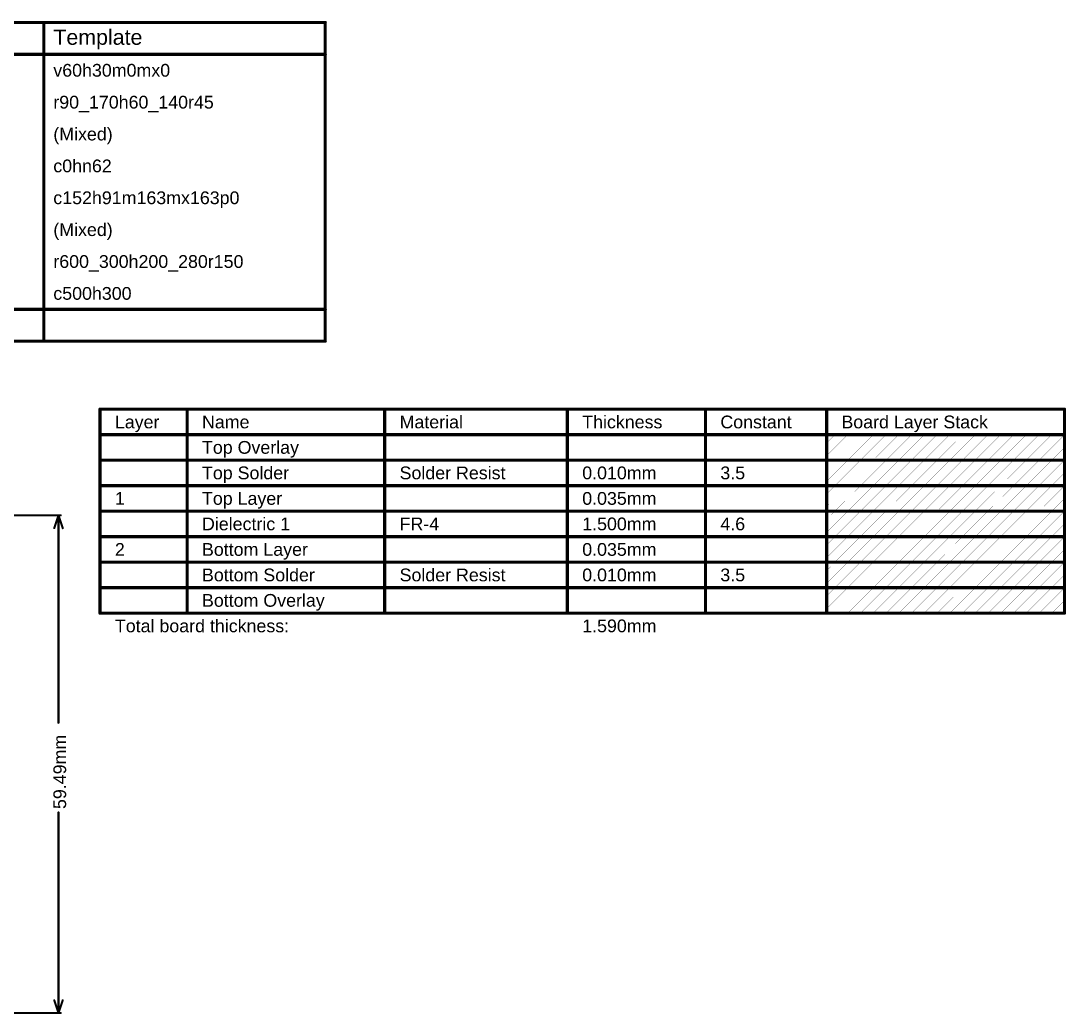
# Model space of a CAD drawing. Header units: inches. Extents: x -14 to 270, y -5 to 115.
# Drawn here: x 144.6 to 269.5, y -4.1 to 114.6 of the extents above; entities that cross this region are included whole.
import ezdxf

# ---------------------------------------------------------------- set-up
doc = ezdxf.new("R2010")
doc.units = ezdxf.units.IN
for name, color, linetype in [('Dimensions', 6, 'Continuous'), ('Drill Drawing', 1, 'Continuous'), ('Fabrication', 76, 'Continuous')]:
    doc.layers.add(name, color=color, linetype=linetype)
doc.styles.add('Arial', font='', dxfattribs={"height": 0.2})
doc.styles.get('Arial').set_extended_font_data('Arial')

msp = doc.modelspace()

# ---------------------------------------------------------------- linework, layer by layer
at = {"layer": 'Dimensions', "const_width": 0.254}
for points in [[(134.25, 55.5), (149.35, 55.5)], [(148.59, 53.98), (149.1, 55.5)], [(149.1, 55.5), (149.61, 53.98)], [(149.1, 30.71), (149.1, 55.5)], [(149.1, -3.99), (149.1, 19.99)], [(148.59, -2.47), (149.1, -3.99)], [(149.1, -3.99), (149.61, -2.47)], [(134.27, -3.99), (149.35, -3.99)]]:
    msp.add_lwpolyline(points, dxfattribs=at)
at = {"layer": 'Dimensions', "const_width": 0.127}
for points in [[(149.03, 55.5, 1), (149.16, 55.5, 1)], [(149.03, 55.5, 1), (149.16, 55.5, 1)], [(149.03, 55.5, 1), (149.16, 55.5, 1)], [(149.29, 55.5, 1), (149.42, 55.5, 1)], [(148.53, 53.98, 1), (148.65, 53.98, 1)], [(149.54, 53.98, 1), (149.67, 53.98, 1)], [(149.03, 30.71, 1), (149.16, 30.71, 1)], [(149.03, 19.99, 1), (149.16, 19.99, 1)], [(148.53, -2.47, 1), (148.65, -2.47, 1)], [(149.54, -2.47, 1), (149.67, -2.47, 1)], [(149.03, -3.99, 1), (149.16, -3.99, 1)], [(149.03, -3.99, 1), (149.16, -3.99, 1)], [(149.03, -3.99, 1), (149.16, -3.99, 1)], [(149.29, -3.99, 1), (149.42, -3.99, 1)]]:
    msp.add_lwpolyline(points, format="xyb", close=True, dxfattribs=at)
at = {"layer": 'Drill Drawing', "const_width": 0.381}
for points in [[(-13.58, 114.43), (180.98, 114.43)], [(147.34, 76.33), (147.34, 114.43)], [(180.98, 76.33), (180.98, 114.43)], [(-13.58, 110.62), (180.98, 110.62)], [(-13.58, 80.14), (180.98, 80.14)], [(-13.58, 76.33), (180.98, 76.33)]]:
    msp.add_lwpolyline(points, dxfattribs=at)
at = {"layer": 'Drill Drawing', "const_width": 0.191}
for points in [[(147.24, 114.43, 1), (147.43, 114.43, 1)], [(180.89, 114.43, 1), (181.08, 114.43, 1)], [(180.89, 114.43, 1), (181.08, 114.43, 1)], [(180.89, 110.62, 1), (181.08, 110.62, 1)], [(180.89, 80.14, 1), (181.08, 80.14, 1)], [(147.24, 76.33, 1), (147.43, 76.33, 1)], [(180.89, 76.33, 1), (181.08, 76.33, 1)], [(180.89, 76.33, 1), (181.08, 76.33, 1)]]:
    msp.add_lwpolyline(points, format="xyb", close=True, dxfattribs=at)
at = {"layer": 'Fabrication'}
for points, const_width in [([(154.06, 68.2), (269.35, 68.2)], 0.381), ([(154.06, 43.81), (154.06, 68.2)], 0.381), ([(164.47, 43.81), (164.47, 68.2)], 0.381), ([(188.09, 43.81), (188.09, 68.2)], 0.381), ([(209.93, 43.81), (209.93, 68.2)], 0.381), ([(226.43, 43.81), (226.43, 68.2)], 0.381), ([(240.91, 43.81), (240.91, 68.2)], 0.381), ([(269.35, 43.81), (269.35, 68.2)], 0.381), ([(154.06, 65.15), (269.35, 65.15)], 0.381), ([(240.91, 62.62), (243.44, 65.15)], 0.0254), ([(240.91, 64.14), (241.91, 65.15)], 0.0254), ([(241.91, 62.1), (244.96, 65.15)], 0.0254), ([(243.44, 62.1), (246.49, 65.15)], 0.0254), ([(244.96, 62.1), (248.01, 65.15)], 0.0254), ([(246.49, 62.1), (249.53, 65.15)], 0.0254), ([(248.01, 62.1), (251.06, 65.15)], 0.0254), ([(249.53, 62.1), (252.58, 65.15)], 0.0254), ([(251.06, 62.1), (254.11, 65.15)], 0.0254), ([(252.58, 62.1), (255.63, 65.15)], 0.0254), ([(254.11, 62.1), (257.15, 65.15)], 0.0254), ([(255.63, 62.1), (258.68, 65.15)], 0.0254), ([(257.15, 62.1), (260.2, 65.15)], 0.0254), ([(258.68, 62.1), (261.73, 65.15)], 0.0254), ([(260.2, 62.1), (263.25, 65.15)], 0.0254), ([(261.73, 62.1), (264.77, 65.15)], 0.0254), ([(263.25, 62.1), (266.3, 65.15)], 0.0254), ([(264.77, 62.1), (267.82, 65.15)], 0.0254), ([(266.3, 62.1), (269.35, 65.15)], 0.0254), ([(267.82, 62.1), (269.35, 63.63)], 0.0254), ([(154.06, 62.1), (164.47, 62.1)], 0.381), ([(164.47, 62.1), (188.09, 62.1)], 0.381), ([(188.09, 62.1), (209.93, 62.1)], 0.381), ([(209.93, 62.1), (226.43, 62.1)], 0.381), ([(226.43, 62.1), (240.91, 62.1)], 0.381), ([(240.91, 62.1), (269.35, 62.1)], 0.381), ([(240.91, 59.57), (243.44, 62.1)], 0.0254), ([(240.91, 61.1), (241.91, 62.1)], 0.0254), ([(241.91, 59.05), (244.96, 62.1)], 0.0254), ([(243.44, 59.05), (246.49, 62.1)], 0.0254), ([(244.96, 59.05), (248.01, 62.1)], 0.0254), ([(246.49, 59.05), (249.53, 62.1)], 0.0254), ([(248.01, 59.05), (251.06, 62.1)], 0.0254), ([(249.53, 59.05), (252.58, 62.1)], 0.0254), ([(251.06, 59.05), (254.11, 62.1)], 0.0254), ([(252.58, 59.05), (255.63, 62.1)], 0.0254), ([(254.11, 59.05), (257.15, 62.1)], 0.0254), ([(255.63, 59.05), (258.68, 62.1)], 0.0254), ([(257.15, 59.05), (260.2, 62.1)], 0.0254), ([(258.68, 59.05), (261.73, 62.1)], 0.0254), ([(260.2, 59.05), (263.25, 62.1)], 0.0254), ([(261.73, 59.05), (264.77, 62.1)], 0.0254), ([(263.25, 59.05), (266.3, 62.1)], 0.0254), ([(264.77, 59.05), (267.82, 62.1)], 0.0254), ([(266.3, 59.05), (269.35, 62.1)], 0.0254), ([(267.82, 59.05), (269.35, 60.58)], 0.0254), ([(154.06, 59.05), (164.47, 59.05)], 0.381), ([(164.47, 59.05), (188.09, 59.05)], 0.381), ([(188.09, 59.05), (209.93, 59.05)], 0.381), ([(209.93, 59.05), (226.43, 59.05)], 0.381), ([(226.43, 59.05), (240.91, 59.05)], 0.381), ([(240.91, 59.05), (269.35, 59.05)], 0.381), ([(240.91, 56.52), (243.44, 59.05)], 0.0254), ([(240.91, 58.05), (241.91, 59.05)], 0.0254), ([(241.91, 56.01), (244.96, 59.05)], 0.0254), ([(243.44, 56.01), (246.49, 59.05)], 0.0254), ([(244.96, 56.01), (248.01, 59.05)], 0.0254), ([(246.49, 56.01), (249.53, 59.05)], 0.0254), ([(248.01, 56.01), (251.06, 59.05)], 0.0254), ([(249.53, 56.01), (252.58, 59.05)], 0.0254), ([(251.06, 56.01), (254.11, 59.05)], 0.0254), ([(252.58, 56.01), (255.63, 59.05)], 0.0254), ([(254.11, 56.01), (257.15, 59.05)], 0.0254), ([(255.63, 56.01), (258.68, 59.05)], 0.0254), ([(257.15, 56.01), (260.2, 59.05)], 0.0254), ([(258.68, 56.01), (261.73, 59.05)], 0.0254), ([(260.2, 56.01), (263.25, 59.05)], 0.0254), ([(261.73, 56.01), (264.77, 59.05)], 0.0254), ([(263.25, 56.01), (266.3, 59.05)], 0.0254), ([(264.77, 56.01), (267.82, 59.05)], 0.0254), ([(266.3, 56.01), (269.35, 59.05)], 0.0254), ([(267.82, 56.01), (269.35, 57.53)], 0.0254), ([(154.06, 56.01), (164.47, 56.01)], 0.381), ([(164.47, 56.01), (188.09, 56.01)], 0.381), ([(188.09, 56.01), (209.93, 56.01)], 0.381), ([(209.93, 56.01), (226.43, 56.01)], 0.381), ([(226.43, 56.01), (240.91, 56.01)], 0.381), ([(240.91, 56.01), (269.35, 56.01)], 0.381), ([(240.91, 53.48), (243.44, 56.01)], 0.0254), ([(240.91, 55), (241.91, 56.01)], 0.0254), ([(241.91, 52.96), (244.96, 56.01)], 0.0254), ([(243.44, 52.96), (246.49, 56.01)], 0.0254), ([(244.96, 52.96), (248.01, 56.01)], 0.0254), ([(246.49, 52.96), (249.53, 56.01)], 0.0254), ([(248.01, 52.96), (251.06, 56.01)], 0.0254), ([(249.53, 52.96), (252.58, 56.01)], 0.0254), ([(251.06, 52.96), (254.11, 56.01)], 0.0254), ([(252.58, 52.96), (255.63, 56.01)], 0.0254), ([(254.11, 52.96), (257.15, 56.01)], 0.0254), ([(255.63, 52.96), (258.68, 56.01)], 0.0254), ([(257.15, 52.96), (260.2, 56.01)], 0.0254), ([(258.68, 52.96), (261.73, 56.01)], 0.0254), ([(260.2, 52.96), (263.25, 56.01)], 0.0254), ([(261.73, 52.96), (264.77, 56.01)], 0.0254), ([(263.25, 52.96), (266.3, 56.01)], 0.0254), ([(264.77, 52.96), (267.82, 56.01)], 0.0254), ([(266.3, 52.96), (269.35, 56.01)], 0.0254), ([(267.82, 52.96), (269.35, 54.48)], 0.0254), ([(154.06, 52.96), (164.47, 52.96)], 0.381), ([(164.47, 52.96), (188.09, 52.96)], 0.381), ([(188.09, 52.96), (209.93, 52.96)], 0.381), ([(209.93, 52.96), (226.43, 52.96)], 0.381), ([(226.43, 52.96), (240.91, 52.96)], 0.381), ([(240.91, 52.96), (269.35, 52.96)], 0.381), ([(240.91, 50.43), (243.44, 52.96)], 0.0254), ([(240.91, 51.95), (241.91, 52.96)], 0.0254), ([(241.91, 49.91), (244.96, 52.96)], 0.0254), ([(243.44, 49.91), (246.49, 52.96)], 0.0254), ([(244.96, 49.91), (248.01, 52.96)], 0.0254), ([(246.49, 49.91), (249.53, 52.96)], 0.0254), ([(248.01, 49.91), (251.06, 52.96)], 0.0254), ([(249.53, 49.91), (252.58, 52.96)], 0.0254), ([(251.06, 49.91), (254.11, 52.96)], 0.0254), ([(252.58, 49.91), (255.63, 52.96)], 0.0254), ([(254.11, 49.91), (257.15, 52.96)], 0.0254), ([(255.63, 49.91), (258.68, 52.96)], 0.0254), ([(257.15, 49.91), (260.2, 52.96)], 0.0254), ([(258.68, 49.91), (261.73, 52.96)], 0.0254), ([(260.2, 49.91), (263.25, 52.96)], 0.0254), ([(261.73, 49.91), (264.77, 52.96)], 0.0254), ([(263.25, 49.91), (266.3, 52.96)], 0.0254), ([(264.77, 49.91), (267.82, 52.96)], 0.0254), ([(266.3, 49.91), (269.35, 52.96)], 0.0254), ([(267.82, 49.91), (269.35, 51.44)], 0.0254), ([(154.06, 49.91), (164.47, 49.91)], 0.381), ([(164.47, 49.91), (188.09, 49.91)], 0.381), ([(188.09, 49.91), (209.93, 49.91)], 0.381), ([(209.93, 49.91), (226.43, 49.91)], 0.381), ([(226.43, 49.91), (240.91, 49.91)], 0.381), ([(240.91, 49.91), (269.35, 49.91)], 0.381), ([(240.91, 47.38), (243.44, 49.91)], 0.0254), ([(240.91, 48.9), (241.91, 49.91)], 0.0254), ([(241.91, 46.86), (244.96, 49.91)], 0.0254), ([(243.44, 46.86), (246.49, 49.91)], 0.0254), ([(244.96, 46.86), (248.01, 49.91)], 0.0254), ([(246.49, 46.86), (249.53, 49.91)], 0.0254), ([(248.01, 46.86), (251.06, 49.91)], 0.0254), ([(249.53, 46.86), (252.58, 49.91)], 0.0254), ([(251.06, 46.86), (254.11, 49.91)], 0.0254), ([(252.58, 46.86), (255.63, 49.91)], 0.0254), ([(254.11, 46.86), (257.15, 49.91)], 0.0254), ([(255.63, 46.86), (258.68, 49.91)], 0.0254), ([(257.15, 46.86), (260.2, 49.91)], 0.0254), ([(258.68, 46.86), (261.73, 49.91)], 0.0254), ([(260.2, 46.86), (263.25, 49.91)], 0.0254), ([(261.73, 46.86), (264.77, 49.91)], 0.0254), ([(263.25, 46.86), (266.3, 49.91)], 0.0254), ([(264.77, 46.86), (267.82, 49.91)], 0.0254), ([(266.3, 46.86), (269.35, 49.91)], 0.0254), ([(267.82, 46.86), (269.35, 48.39)], 0.0254), ([(154.06, 46.86), (164.47, 46.86)], 0.381), ([(164.47, 46.86), (188.09, 46.86)], 0.381), ([(188.09, 46.86), (209.93, 46.86)], 0.381), ([(209.93, 46.86), (226.43, 46.86)], 0.381), ([(226.43, 46.86), (240.91, 46.86)], 0.381), ([(240.91, 46.86), (269.35, 46.86)], 0.381), ([(240.91, 44.33), (243.44, 46.86)], 0.0254), ([(240.91, 45.86), (241.91, 46.86)], 0.0254), ([(241.91, 43.81), (244.96, 46.86)], 0.0254), ([(243.44, 43.81), (246.49, 46.86)], 0.0254), ([(244.96, 43.81), (248.01, 46.86)], 0.0254), ([(246.49, 43.81), (249.53, 46.86)], 0.0254), ([(248.01, 43.81), (251.06, 46.86)], 0.0254), ([(249.53, 43.81), (252.58, 46.86)], 0.0254), ([(251.06, 43.81), (254.11, 46.86)], 0.0254), ([(252.58, 43.81), (255.63, 46.86)], 0.0254), ([(254.11, 43.81), (257.15, 46.86)], 0.0254), ([(255.63, 43.81), (258.68, 46.86)], 0.0254), ([(257.15, 43.81), (260.2, 46.86)], 0.0254), ([(258.68, 43.81), (261.73, 46.86)], 0.0254), ([(260.2, 43.81), (263.25, 46.86)], 0.0254), ([(261.73, 43.81), (264.77, 46.86)], 0.0254), ([(263.25, 43.81), (266.3, 46.86)], 0.0254), ([(264.77, 43.81), (267.82, 46.86)], 0.0254), ([(266.3, 43.81), (269.35, 46.86)], 0.0254), ([(267.82, 43.81), (269.35, 45.34)], 0.0254), ([(154.06, 43.81), (164.47, 43.81)], 0.381), ([(164.47, 43.81), (188.09, 43.81)], 0.381), ([(188.09, 43.81), (209.93, 43.81)], 0.381), ([(209.93, 43.81), (226.43, 43.81)], 0.381), ([(226.43, 43.81), (240.91, 43.81)], 0.381), ([(240.91, 43.81), (269.35, 43.81)], 0.381)]:
    msp.add_lwpolyline(points, dxfattribs=dict(at, const_width=const_width))
for points, const_width in [([(153.96, 68.2, 1), (154.15, 68.2, 1)], 0.191), ([(153.96, 68.2, 1), (154.15, 68.2, 1)], 0.191), ([(164.38, 68.2, 1), (164.57, 68.2, 1)], 0.191), ([(187.99, 68.2, 1), (188.18, 68.2, 1)], 0.191), ([(209.83, 68.2, 1), (210.02, 68.2, 1)], 0.191), ([(226.34, 68.2, 1), (226.53, 68.2, 1)], 0.191), ([(240.81, 68.2, 1), (241, 68.2, 1)], 0.191), ([(269.25, 68.2, 1), (269.44, 68.2, 1)], 0.191), ([(269.25, 68.2, 1), (269.44, 68.2, 1)], 0.191), ([(153.96, 65.15, 1), (154.15, 65.15, 1)], 0.191), ([(241.91, 65.15, 1), (241.92, 65.15, 1)], 0.0127), ([(243.43, 65.15, 1), (243.44, 65.15, 1)], 0.0127), ([(244.95, 65.15, 1), (244.97, 65.15, 1)], 0.0127), ([(246.48, 65.15, 1), (246.49, 65.15, 1)], 0.0127), ([(248, 65.15, 1), (248.02, 65.15, 1)], 0.0127), ([(249.53, 65.15, 1), (249.54, 65.15, 1)], 0.0127), ([(251.05, 65.15, 1), (251.06, 65.15, 1)], 0.0127), ([(252.57, 65.15, 1), (252.59, 65.15, 1)], 0.0127), ([(254.1, 65.15, 1), (254.11, 65.15, 1)], 0.0127), ([(255.62, 65.15, 1), (255.64, 65.15, 1)], 0.0127), ([(257.15, 65.15, 1), (257.16, 65.15, 1)], 0.0127), ([(258.67, 65.15, 1), (258.68, 65.15, 1)], 0.0127), ([(260.19, 65.15, 1), (260.21, 65.15, 1)], 0.0127), ([(261.72, 65.15, 1), (261.73, 65.15, 1)], 0.0127), ([(263.24, 65.15, 1), (263.26, 65.15, 1)], 0.0127), ([(264.77, 65.15, 1), (264.78, 65.15, 1)], 0.0127), ([(266.29, 65.15, 1), (266.3, 65.15, 1)], 0.0127), ([(267.81, 65.15, 1), (267.83, 65.15, 1)], 0.0127), ([(269.25, 65.15, 1), (269.44, 65.15, 1)], 0.191), ([(269.34, 65.15, 1), (269.35, 65.15, 1)], 0.0127), ([(240.9, 64.14, 1), (240.91, 64.14, 1)], 0.0127), ([(240.9, 62.62, 1), (240.91, 62.62, 1)], 0.0127), ([(269.34, 63.63, 1), (269.35, 63.63, 1)], 0.0127), ([(153.96, 62.1, 1), (154.15, 62.1, 1)], 0.191), ([(164.38, 62.1, 1), (164.57, 62.1, 1)], 0.191), ([(164.38, 62.1, 1), (164.57, 62.1, 1)], 0.191), ([(187.99, 62.1, 1), (188.18, 62.1, 1)], 0.191), ([(187.99, 62.1, 1), (188.18, 62.1, 1)], 0.191), ([(209.83, 62.1, 1), (210.02, 62.1, 1)], 0.191), ([(209.83, 62.1, 1), (210.02, 62.1, 1)], 0.191), ([(226.34, 62.1, 1), (226.53, 62.1, 1)], 0.191), ([(226.34, 62.1, 1), (226.53, 62.1, 1)], 0.191), ([(240.81, 62.1, 1), (241, 62.1, 1)], 0.191), ([(240.81, 62.1, 1), (241, 62.1, 1)], 0.191), ([(241.91, 62.1, 1), (241.92, 62.1, 1)], 0.0127), ([(241.91, 62.1, 1), (241.92, 62.1, 1)], 0.0127), ([(243.43, 62.1, 1), (243.44, 62.1, 1)], 0.0127), ([(243.43, 62.1, 1), (243.44, 62.1, 1)], 0.0127), ([(244.95, 62.1, 1), (244.97, 62.1, 1)], 0.0127), ([(244.95, 62.1, 1), (244.97, 62.1, 1)], 0.0127), ([(246.48, 62.1, 1), (246.49, 62.1, 1)], 0.0127), ([(246.48, 62.1, 1), (246.49, 62.1, 1)], 0.0127), ([(248, 62.1, 1), (248.02, 62.1, 1)], 0.0127), ([(248, 62.1, 1), (248.02, 62.1, 1)], 0.0127), ([(249.53, 62.1, 1), (249.54, 62.1, 1)], 0.0127), ([(249.53, 62.1, 1), (249.54, 62.1, 1)], 0.0127), ([(251.05, 62.1, 1), (251.06, 62.1, 1)], 0.0127), ([(251.05, 62.1, 1), (251.06, 62.1, 1)], 0.0127), ([(252.57, 62.1, 1), (252.59, 62.1, 1)], 0.0127), ([(252.57, 62.1, 1), (252.59, 62.1, 1)], 0.0127), ([(254.1, 62.1, 1), (254.11, 62.1, 1)], 0.0127), ([(254.1, 62.1, 1), (254.11, 62.1, 1)], 0.0127), ([(255.62, 62.1, 1), (255.64, 62.1, 1)], 0.0127), ([(255.62, 62.1, 1), (255.64, 62.1, 1)], 0.0127), ([(257.15, 62.1, 1), (257.16, 62.1, 1)], 0.0127), ([(257.15, 62.1, 1), (257.16, 62.1, 1)], 0.0127), ([(258.67, 62.1, 1), (258.68, 62.1, 1)], 0.0127), ([(258.67, 62.1, 1), (258.68, 62.1, 1)], 0.0127), ([(260.19, 62.1, 1), (260.21, 62.1, 1)], 0.0127), ([(260.19, 62.1, 1), (260.21, 62.1, 1)], 0.0127), ([(261.72, 62.1, 1), (261.73, 62.1, 1)], 0.0127), ([(261.72, 62.1, 1), (261.73, 62.1, 1)], 0.0127), ([(263.24, 62.1, 1), (263.26, 62.1, 1)], 0.0127), ([(263.24, 62.1, 1), (263.26, 62.1, 1)], 0.0127), ([(264.77, 62.1, 1), (264.78, 62.1, 1)], 0.0127), ([(264.77, 62.1, 1), (264.78, 62.1, 1)], 0.0127), ([(266.29, 62.1, 1), (266.3, 62.1, 1)], 0.0127), ([(266.29, 62.1, 1), (266.3, 62.1, 1)], 0.0127), ([(267.81, 62.1, 1), (267.83, 62.1, 1)], 0.0127), ([(267.81, 62.1, 1), (267.83, 62.1, 1)], 0.0127), ([(269.25, 62.1, 1), (269.44, 62.1, 1)], 0.191), ([(269.34, 62.1, 1), (269.35, 62.1, 1)], 0.0127), ([(240.9, 61.1, 1), (240.91, 61.1, 1)], 0.0127), ([(269.34, 60.58, 1), (269.35, 60.58, 1)], 0.0127), ([(153.96, 59.05, 1), (154.15, 59.05, 1)], 0.191), ([(164.38, 59.05, 1), (164.57, 59.05, 1)], 0.191), ([(164.38, 59.05, 1), (164.57, 59.05, 1)], 0.191), ([(187.99, 59.05, 1), (188.18, 59.05, 1)], 0.191), ([(187.99, 59.05, 1), (188.18, 59.05, 1)], 0.191), ([(209.83, 59.05, 1), (210.02, 59.05, 1)], 0.191), ([(209.83, 59.05, 1), (210.02, 59.05, 1)], 0.191), ([(226.34, 59.05, 1), (226.53, 59.05, 1)], 0.191), ([(226.34, 59.05, 1), (226.53, 59.05, 1)], 0.191), ([(240.81, 59.05, 1), (241, 59.05, 1)], 0.191), ([(240.81, 59.05, 1), (241, 59.05, 1)], 0.191), ([(240.9, 59.57, 1), (240.91, 59.57, 1)], 0.0127), ([(241.91, 59.05, 1), (241.92, 59.05, 1)], 0.0127), ([(241.91, 59.05, 1), (241.92, 59.05, 1)], 0.0127), ([(243.43, 59.05, 1), (243.44, 59.05, 1)], 0.0127), ([(243.43, 59.05, 1), (243.44, 59.05, 1)], 0.0127), ([(244.95, 59.05, 1), (244.97, 59.05, 1)], 0.0127), ([(244.95, 59.05, 1), (244.97, 59.05, 1)], 0.0127), ([(246.48, 59.05, 1), (246.49, 59.05, 1)], 0.0127), ([(246.48, 59.05, 1), (246.49, 59.05, 1)], 0.0127), ([(248, 59.05, 1), (248.02, 59.05, 1)], 0.0127), ([(248, 59.05, 1), (248.02, 59.05, 1)], 0.0127), ([(249.53, 59.05, 1), (249.54, 59.05, 1)], 0.0127), ([(249.53, 59.05, 1), (249.54, 59.05, 1)], 0.0127), ([(251.05, 59.05, 1), (251.06, 59.05, 1)], 0.0127), ([(251.05, 59.05, 1), (251.06, 59.05, 1)], 0.0127), ([(252.57, 59.05, 1), (252.59, 59.05, 1)], 0.0127), ([(252.57, 59.05, 1), (252.59, 59.05, 1)], 0.0127), ([(254.1, 59.05, 1), (254.11, 59.05, 1)], 0.0127), ([(254.1, 59.05, 1), (254.11, 59.05, 1)], 0.0127), ([(255.62, 59.05, 1), (255.64, 59.05, 1)], 0.0127), ([(255.62, 59.05, 1), (255.64, 59.05, 1)], 0.0127), ([(257.15, 59.05, 1), (257.16, 59.05, 1)], 0.0127), ([(257.15, 59.05, 1), (257.16, 59.05, 1)], 0.0127), ([(258.67, 59.05, 1), (258.68, 59.05, 1)], 0.0127), ([(258.67, 59.05, 1), (258.68, 59.05, 1)], 0.0127), ([(260.19, 59.05, 1), (260.21, 59.05, 1)], 0.0127), ([(260.19, 59.05, 1), (260.21, 59.05, 1)], 0.0127), ([(261.72, 59.05, 1), (261.73, 59.05, 1)], 0.0127), ([(261.72, 59.05, 1), (261.73, 59.05, 1)], 0.0127), ([(263.24, 59.05, 1), (263.26, 59.05, 1)], 0.0127), ([(263.24, 59.05, 1), (263.26, 59.05, 1)], 0.0127), ([(264.77, 59.05, 1), (264.78, 59.05, 1)], 0.0127), ([(264.77, 59.05, 1), (264.78, 59.05, 1)], 0.0127), ([(266.29, 59.05, 1), (266.3, 59.05, 1)], 0.0127), ([(266.29, 59.05, 1), (266.3, 59.05, 1)], 0.0127), ([(267.81, 59.05, 1), (267.83, 59.05, 1)], 0.0127), ([(267.81, 59.05, 1), (267.83, 59.05, 1)], 0.0127), ([(269.25, 59.05, 1), (269.44, 59.05, 1)], 0.191), ([(269.34, 59.05, 1), (269.35, 59.05, 1)], 0.0127), ([(240.9, 58.05, 1), (240.91, 58.05, 1)], 0.0127), ([(269.34, 57.53, 1), (269.35, 57.53, 1)], 0.0127), ([(240.9, 56.52, 1), (240.91, 56.52, 1)], 0.0127), ([(153.96, 56.01, 1), (154.15, 56.01, 1)], 0.191), ([(164.38, 56.01, 1), (164.57, 56.01, 1)], 0.191), ([(164.38, 56.01, 1), (164.57, 56.01, 1)], 0.191), ([(187.99, 56.01, 1), (188.18, 56.01, 1)], 0.191), ([(187.99, 56.01, 1), (188.18, 56.01, 1)], 0.191), ([(209.83, 56.01, 1), (210.02, 56.01, 1)], 0.191), ([(209.83, 56.01, 1), (210.02, 56.01, 1)], 0.191), ([(226.34, 56.01, 1), (226.53, 56.01, 1)], 0.191), ([(226.34, 56.01, 1), (226.53, 56.01, 1)], 0.191), ([(240.81, 56.01, 1), (241, 56.01, 1)], 0.191), ([(240.81, 56.01, 1), (241, 56.01, 1)], 0.191), ([(240.9, 55, 1), (240.91, 55, 1)], 0.0127), ([(241.91, 56.01, 1), (241.92, 56.01, 1)], 0.0127), ([(241.91, 56.01, 1), (241.92, 56.01, 1)], 0.0127), ([(243.43, 56.01, 1), (243.44, 56.01, 1)], 0.0127), ([(243.43, 56.01, 1), (243.44, 56.01, 1)], 0.0127), ([(244.95, 56.01, 1), (244.97, 56.01, 1)], 0.0127), ([(244.95, 56.01, 1), (244.97, 56.01, 1)], 0.0127), ([(246.48, 56.01, 1), (246.49, 56.01, 1)], 0.0127), ([(246.48, 56.01, 1), (246.49, 56.01, 1)], 0.0127), ([(248, 56.01, 1), (248.02, 56.01, 1)], 0.0127), ([(248, 56.01, 1), (248.02, 56.01, 1)], 0.0127), ([(249.53, 56.01, 1), (249.54, 56.01, 1)], 0.0127), ([(249.53, 56.01, 1), (249.54, 56.01, 1)], 0.0127), ([(251.05, 56.01, 1), (251.06, 56.01, 1)], 0.0127), ([(251.05, 56.01, 1), (251.06, 56.01, 1)], 0.0127), ([(252.57, 56.01, 1), (252.59, 56.01, 1)], 0.0127), ([(252.57, 56.01, 1), (252.59, 56.01, 1)], 0.0127), ([(254.1, 56.01, 1), (254.11, 56.01, 1)], 0.0127), ([(254.1, 56.01, 1), (254.11, 56.01, 1)], 0.0127), ([(255.62, 56.01, 1), (255.64, 56.01, 1)], 0.0127), ([(255.62, 56.01, 1), (255.64, 56.01, 1)], 0.0127), ([(257.15, 56.01, 1), (257.16, 56.01, 1)], 0.0127), ([(257.15, 56.01, 1), (257.16, 56.01, 1)], 0.0127), ([(258.67, 56.01, 1), (258.68, 56.01, 1)], 0.0127), ([(258.67, 56.01, 1), (258.68, 56.01, 1)], 0.0127), ([(260.19, 56.01, 1), (260.21, 56.01, 1)], 0.0127), ([(260.19, 56.01, 1), (260.21, 56.01, 1)], 0.0127), ([(261.72, 56.01, 1), (261.73, 56.01, 1)], 0.0127), ([(261.72, 56.01, 1), (261.73, 56.01, 1)], 0.0127), ([(263.24, 56.01, 1), (263.26, 56.01, 1)], 0.0127), ([(263.24, 56.01, 1), (263.26, 56.01, 1)], 0.0127), ([(264.77, 56.01, 1), (264.78, 56.01, 1)], 0.0127), ([(264.77, 56.01, 1), (264.78, 56.01, 1)], 0.0127), ([(266.29, 56.01, 1), (266.3, 56.01, 1)], 0.0127), ([(266.29, 56.01, 1), (266.3, 56.01, 1)], 0.0127), ([(267.81, 56.01, 1), (267.83, 56.01, 1)], 0.0127), ([(267.81, 56.01, 1), (267.83, 56.01, 1)], 0.0127), ([(269.25, 56.01, 1), (269.44, 56.01, 1)], 0.191), ([(269.34, 56.01, 1), (269.35, 56.01, 1)], 0.0127), ([(269.34, 54.48, 1), (269.35, 54.48, 1)], 0.0127), ([(153.96, 52.96, 1), (154.15, 52.96, 1)], 0.191), ([(164.38, 52.96, 1), (164.57, 52.96, 1)], 0.191), ([(164.38, 52.96, 1), (164.57, 52.96, 1)], 0.191), ([(187.99, 52.96, 1), (188.18, 52.96, 1)], 0.191), ([(187.99, 52.96, 1), (188.18, 52.96, 1)], 0.191), ([(209.83, 52.96, 1), (210.02, 52.96, 1)], 0.191), ([(209.83, 52.96, 1), (210.02, 52.96, 1)], 0.191), ([(226.34, 52.96, 1), (226.53, 52.96, 1)], 0.191), ([(226.34, 52.96, 1), (226.53, 52.96, 1)], 0.191), ([(240.81, 52.96, 1), (241, 52.96, 1)], 0.191), ([(240.81, 52.96, 1), (241, 52.96, 1)], 0.191), ([(240.9, 53.48, 1), (240.91, 53.48, 1)], 0.0127), ([(241.91, 52.96, 1), (241.92, 52.96, 1)], 0.0127), ([(241.91, 52.96, 1), (241.92, 52.96, 1)], 0.0127), ([(243.43, 52.96, 1), (243.44, 52.96, 1)], 0.0127), ([(243.43, 52.96, 1), (243.44, 52.96, 1)], 0.0127), ([(244.95, 52.96, 1), (244.97, 52.96, 1)], 0.0127), ([(244.95, 52.96, 1), (244.97, 52.96, 1)], 0.0127), ([(246.48, 52.96, 1), (246.49, 52.96, 1)], 0.0127), ([(246.48, 52.96, 1), (246.49, 52.96, 1)], 0.0127), ([(248, 52.96, 1), (248.02, 52.96, 1)], 0.0127), ([(248, 52.96, 1), (248.02, 52.96, 1)], 0.0127), ([(249.53, 52.96, 1), (249.54, 52.96, 1)], 0.0127), ([(249.53, 52.96, 1), (249.54, 52.96, 1)], 0.0127), ([(251.05, 52.96, 1), (251.06, 52.96, 1)], 0.0127), ([(251.05, 52.96, 1), (251.06, 52.96, 1)], 0.0127), ([(252.57, 52.96, 1), (252.59, 52.96, 1)], 0.0127), ([(252.57, 52.96, 1), (252.59, 52.96, 1)], 0.0127), ([(254.1, 52.96, 1), (254.11, 52.96, 1)], 0.0127), ([(254.1, 52.96, 1), (254.11, 52.96, 1)], 0.0127), ([(255.62, 52.96, 1), (255.64, 52.96, 1)], 0.0127), ([(255.62, 52.96, 1), (255.64, 52.96, 1)], 0.0127), ([(257.15, 52.96, 1), (257.16, 52.96, 1)], 0.0127), ([(257.15, 52.96, 1), (257.16, 52.96, 1)], 0.0127), ([(258.67, 52.96, 1), (258.68, 52.96, 1)], 0.0127), ([(258.67, 52.96, 1), (258.68, 52.96, 1)], 0.0127), ([(260.19, 52.96, 1), (260.21, 52.96, 1)], 0.0127), ([(260.19, 52.96, 1), (260.21, 52.96, 1)], 0.0127), ([(261.72, 52.96, 1), (261.73, 52.96, 1)], 0.0127), ([(261.72, 52.96, 1), (261.73, 52.96, 1)], 0.0127), ([(263.24, 52.96, 1), (263.26, 52.96, 1)], 0.0127), ([(263.24, 52.96, 1), (263.26, 52.96, 1)], 0.0127), ([(264.77, 52.96, 1), (264.78, 52.96, 1)], 0.0127), ([(264.77, 52.96, 1), (264.78, 52.96, 1)], 0.0127), ([(266.29, 52.96, 1), (266.3, 52.96, 1)], 0.0127), ([(266.29, 52.96, 1), (266.3, 52.96, 1)], 0.0127), ([(267.81, 52.96, 1), (267.83, 52.96, 1)], 0.0127), ([(267.81, 52.96, 1), (267.83, 52.96, 1)], 0.0127), ([(269.25, 52.96, 1), (269.44, 52.96, 1)], 0.191), ([(269.34, 52.96, 1), (269.35, 52.96, 1)], 0.0127), ([(240.9, 51.95, 1), (240.91, 51.95, 1)], 0.0127), ([(269.34, 51.44, 1), (269.35, 51.44, 1)], 0.0127), ([(153.96, 49.91, 1), (154.15, 49.91, 1)], 0.191), ([(164.38, 49.91, 1), (164.57, 49.91, 1)], 0.191), ([(164.38, 49.91, 1), (164.57, 49.91, 1)], 0.191), ([(187.99, 49.91, 1), (188.18, 49.91, 1)], 0.191), ([(187.99, 49.91, 1), (188.18, 49.91, 1)], 0.191), ([(209.83, 49.91, 1), (210.02, 49.91, 1)], 0.191), ([(209.83, 49.91, 1), (210.02, 49.91, 1)], 0.191), ([(226.34, 49.91, 1), (226.53, 49.91, 1)], 0.191), ([(226.34, 49.91, 1), (226.53, 49.91, 1)], 0.191), ([(240.81, 49.91, 1), (241, 49.91, 1)], 0.191), ([(240.81, 49.91, 1), (241, 49.91, 1)], 0.191), ([(240.9, 50.43, 1), (240.91, 50.43, 1)], 0.0127), ([(269.25, 49.91, 1), (269.44, 49.91, 1)], 0.191), ([(240.9, 48.9, 1), (240.91, 48.9, 1)], 0.0127), ([(241.91, 49.91, 1), (241.92, 49.91, 1)], 0.0127), ([(241.91, 49.91, 1), (241.92, 49.91, 1)], 0.0127), ([(243.43, 49.91, 1), (243.44, 49.91, 1)], 0.0127), ([(243.43, 49.91, 1), (243.44, 49.91, 1)], 0.0127), ([(244.95, 49.91, 1), (244.97, 49.91, 1)], 0.0127), ([(244.95, 49.91, 1), (244.97, 49.91, 1)], 0.0127), ([(246.48, 49.91, 1), (246.49, 49.91, 1)], 0.0127), ([(246.48, 49.91, 1), (246.49, 49.91, 1)], 0.0127), ([(248, 49.91, 1), (248.02, 49.91, 1)], 0.0127), ([(248, 49.91, 1), (248.02, 49.91, 1)], 0.0127), ([(249.53, 49.91, 1), (249.54, 49.91, 1)], 0.0127), ([(249.53, 49.91, 1), (249.54, 49.91, 1)], 0.0127), ([(251.05, 49.91, 1), (251.06, 49.91, 1)], 0.0127), ([(251.05, 49.91, 1), (251.06, 49.91, 1)], 0.0127), ([(252.57, 49.91, 1), (252.59, 49.91, 1)], 0.0127), ([(252.57, 49.91, 1), (252.59, 49.91, 1)], 0.0127), ([(254.1, 49.91, 1), (254.11, 49.91, 1)], 0.0127), ([(254.1, 49.91, 1), (254.11, 49.91, 1)], 0.0127), ([(255.62, 49.91, 1), (255.64, 49.91, 1)], 0.0127), ([(255.62, 49.91, 1), (255.64, 49.91, 1)], 0.0127), ([(257.15, 49.91, 1), (257.16, 49.91, 1)], 0.0127), ([(257.15, 49.91, 1), (257.16, 49.91, 1)], 0.0127), ([(258.67, 49.91, 1), (258.68, 49.91, 1)], 0.0127), ([(258.67, 49.91, 1), (258.68, 49.91, 1)], 0.0127), ([(260.19, 49.91, 1), (260.21, 49.91, 1)], 0.0127), ([(260.19, 49.91, 1), (260.21, 49.91, 1)], 0.0127), ([(261.72, 49.91, 1), (261.73, 49.91, 1)], 0.0127), ([(261.72, 49.91, 1), (261.73, 49.91, 1)], 0.0127), ([(263.24, 49.91, 1), (263.26, 49.91, 1)], 0.0127), ([(263.24, 49.91, 1), (263.26, 49.91, 1)], 0.0127), ([(264.77, 49.91, 1), (264.78, 49.91, 1)], 0.0127), ([(264.77, 49.91, 1), (264.78, 49.91, 1)], 0.0127), ([(266.29, 49.91, 1), (266.3, 49.91, 1)], 0.0127), ([(266.29, 49.91, 1), (266.3, 49.91, 1)], 0.0127), ([(267.81, 49.91, 1), (267.83, 49.91, 1)], 0.0127), ([(267.81, 49.91, 1), (267.83, 49.91, 1)], 0.0127), ([(269.34, 49.91, 1), (269.35, 49.91, 1)], 0.0127), ([(269.34, 48.39, 1), (269.35, 48.39, 1)], 0.0127), ([(153.96, 46.86, 1), (154.15, 46.86, 1)], 0.191), ([(164.38, 46.86, 1), (164.57, 46.86, 1)], 0.191), ([(164.38, 46.86, 1), (164.57, 46.86, 1)], 0.191), ([(187.99, 46.86, 1), (188.18, 46.86, 1)], 0.191), ([(187.99, 46.86, 1), (188.18, 46.86, 1)], 0.191), ([(209.83, 46.86, 1), (210.02, 46.86, 1)], 0.191), ([(209.83, 46.86, 1), (210.02, 46.86, 1)], 0.191), ([(226.34, 46.86, 1), (226.53, 46.86, 1)], 0.191), ([(226.34, 46.86, 1), (226.53, 46.86, 1)], 0.191), ([(240.81, 46.86, 1), (241, 46.86, 1)], 0.191), ([(240.81, 46.86, 1), (241, 46.86, 1)], 0.191), ([(240.9, 47.38, 1), (240.91, 47.38, 1)], 0.0127), ([(241.91, 46.86, 1), (241.92, 46.86, 1)], 0.0127), ([(241.91, 46.86, 1), (241.92, 46.86, 1)], 0.0127), ([(243.43, 46.86, 1), (243.44, 46.86, 1)], 0.0127), ([(243.43, 46.86, 1), (243.44, 46.86, 1)], 0.0127), ([(244.95, 46.86, 1), (244.97, 46.86, 1)], 0.0127), ([(244.95, 46.86, 1), (244.97, 46.86, 1)], 0.0127), ([(246.48, 46.86, 1), (246.49, 46.86, 1)], 0.0127), ([(246.48, 46.86, 1), (246.49, 46.86, 1)], 0.0127), ([(248, 46.86, 1), (248.02, 46.86, 1)], 0.0127), ([(248, 46.86, 1), (248.02, 46.86, 1)], 0.0127), ([(249.53, 46.86, 1), (249.54, 46.86, 1)], 0.0127), ([(249.53, 46.86, 1), (249.54, 46.86, 1)], 0.0127), ([(251.05, 46.86, 1), (251.06, 46.86, 1)], 0.0127), ([(251.05, 46.86, 1), (251.06, 46.86, 1)], 0.0127), ([(252.57, 46.86, 1), (252.59, 46.86, 1)], 0.0127), ([(252.57, 46.86, 1), (252.59, 46.86, 1)], 0.0127), ([(254.1, 46.86, 1), (254.11, 46.86, 1)], 0.0127), ([(254.1, 46.86, 1), (254.11, 46.86, 1)], 0.0127), ([(255.62, 46.86, 1), (255.64, 46.86, 1)], 0.0127), ([(255.62, 46.86, 1), (255.64, 46.86, 1)], 0.0127), ([(257.15, 46.86, 1), (257.16, 46.86, 1)], 0.0127), ([(257.15, 46.86, 1), (257.16, 46.86, 1)], 0.0127), ([(258.67, 46.86, 1), (258.68, 46.86, 1)], 0.0127), ([(258.67, 46.86, 1), (258.68, 46.86, 1)], 0.0127), ([(260.19, 46.86, 1), (260.21, 46.86, 1)], 0.0127), ([(260.19, 46.86, 1), (260.21, 46.86, 1)], 0.0127), ([(261.72, 46.86, 1), (261.73, 46.86, 1)], 0.0127), ([(261.72, 46.86, 1), (261.73, 46.86, 1)], 0.0127), ([(263.24, 46.86, 1), (263.26, 46.86, 1)], 0.0127), ([(263.24, 46.86, 1), (263.26, 46.86, 1)], 0.0127), ([(264.77, 46.86, 1), (264.78, 46.86, 1)], 0.0127), ([(264.77, 46.86, 1), (264.78, 46.86, 1)], 0.0127), ([(266.29, 46.86, 1), (266.3, 46.86, 1)], 0.0127), ([(266.29, 46.86, 1), (266.3, 46.86, 1)], 0.0127), ([(267.81, 46.86, 1), (267.83, 46.86, 1)], 0.0127), ([(267.81, 46.86, 1), (267.83, 46.86, 1)], 0.0127), ([(269.25, 46.86, 1), (269.44, 46.86, 1)], 0.191), ([(269.34, 46.86, 1), (269.35, 46.86, 1)], 0.0127), ([(240.9, 45.86, 1), (240.91, 45.86, 1)], 0.0127), ([(269.34, 45.34, 1), (269.35, 45.34, 1)], 0.0127), ([(153.96, 43.81, 1), (154.15, 43.81, 1)], 0.191), ([(153.96, 43.81, 1), (154.15, 43.81, 1)], 0.191), ([(164.38, 43.81, 1), (164.57, 43.81, 1)], 0.191), ([(164.38, 43.81, 1), (164.57, 43.81, 1)], 0.191), ([(164.38, 43.81, 1), (164.57, 43.81, 1)], 0.191), ([(187.99, 43.81, 1), (188.18, 43.81, 1)], 0.191), ([(187.99, 43.81, 1), (188.18, 43.81, 1)], 0.191), ([(187.99, 43.81, 1), (188.18, 43.81, 1)], 0.191), ([(209.83, 43.81, 1), (210.02, 43.81, 1)], 0.191), ([(209.83, 43.81, 1), (210.02, 43.81, 1)], 0.191), ([(209.83, 43.81, 1), (210.02, 43.81, 1)], 0.191), ([(226.34, 43.81, 1), (226.53, 43.81, 1)], 0.191), ([(226.34, 43.81, 1), (226.53, 43.81, 1)], 0.191), ([(226.34, 43.81, 1), (226.53, 43.81, 1)], 0.191), ([(240.81, 43.81, 1), (241, 43.81, 1)], 0.191), ([(240.81, 43.81, 1), (241, 43.81, 1)], 0.191), ([(240.81, 43.81, 1), (241, 43.81, 1)], 0.191), ([(240.9, 44.33, 1), (240.91, 44.33, 1)], 0.0127), ([(241.91, 43.81, 1), (241.92, 43.81, 1)], 0.0127), ([(243.43, 43.81, 1), (243.44, 43.81, 1)], 0.0127), ([(244.95, 43.81, 1), (244.97, 43.81, 1)], 0.0127), ([(246.48, 43.81, 1), (246.49, 43.81, 1)], 0.0127), ([(248, 43.81, 1), (248.02, 43.81, 1)], 0.0127), ([(249.53, 43.81, 1), (249.54, 43.81, 1)], 0.0127), ([(251.05, 43.81, 1), (251.06, 43.81, 1)], 0.0127), ([(252.57, 43.81, 1), (252.59, 43.81, 1)], 0.0127), ([(254.1, 43.81, 1), (254.11, 43.81, 1)], 0.0127), ([(255.62, 43.81, 1), (255.64, 43.81, 1)], 0.0127), ([(257.15, 43.81, 1), (257.16, 43.81, 1)], 0.0127), ([(258.67, 43.81, 1), (258.68, 43.81, 1)], 0.0127), ([(260.19, 43.81, 1), (260.21, 43.81, 1)], 0.0127), ([(261.72, 43.81, 1), (261.73, 43.81, 1)], 0.0127), ([(263.24, 43.81, 1), (263.26, 43.81, 1)], 0.0127), ([(264.77, 43.81, 1), (264.78, 43.81, 1)], 0.0127), ([(266.29, 43.81, 1), (266.3, 43.81, 1)], 0.0127), ([(267.81, 43.81, 1), (267.83, 43.81, 1)], 0.0127), ([(269.25, 43.81, 1), (269.44, 43.81, 1)], 0.191), ([(269.25, 43.81, 1), (269.44, 43.81, 1)], 0.191)]:
    msp.add_lwpolyline(points, format="xyb", close=True, dxfattribs=dict(at, const_width=const_width))

# ---------------------------------------------------------------- texts
at = {"layer": 'Dimensions', "style": 'Arial'}
msp.add_text('59.49mm', height=1.524, rotation=90, dxfattribs=at).set_placement((150.01, 20.4))
at = {"layer": 'Drill Drawing', "style": 'Arial'}
for s, height, p in [('Template', 1.829, (148.48, 111.76)), ('v60h30m0mx0', 1.524, (148.48, 107.95)), ('r90_170h60_140r45', 1.524, (148.48, 104.14)), ('(Mixed)', 1.524, (148.48, 100.33)), ('c0hn62', 1.524, (148.48, 96.52)), ('c152h91m163mx163p0', 1.524, (148.48, 92.71)), ('(Mixed)', 1.524, (148.48, 88.9)), ('r600_300h200_280r150', 1.524, (148.48, 85.09)), ('c500h300', 1.524, (148.48, 81.28))]:
    msp.add_text(s, height=height, dxfattribs=at).set_placement(p)
at = {"layer": 'Fabrication', "style": 'Arial'}
for s, height, p in [('Material', 1.524, (189.87, 65.91)), ('Thickness', 1.524, (211.7, 65.91)), ('Board Layer Stack', 1.524, (242.68, 65.91)), ('Layer', 1.524, (155.84, 65.91)), ('Name', 1.524, (166.25, 65.91)), ('Constant', 1.524, (228.21, 65.91)), ('Top Overlay', 1.524, (166.25, 62.87)), ('Top Solder', 1.524, (166.25, 59.82)), ('Solder Resist', 1.524, (189.87, 59.82)), ('0.010mm', 1.524, (211.7, 59.82)), ('3.5', 1.524, (228.21, 59.82)), ('1', 1.52, (155.84, 56.77)), ('Top Layer', 1.524, (166.25, 56.77)), ('0.035mm', 1.524, (211.7, 56.77)), ('Dielectric 1', 1.524, (166.25, 53.72)), ('FR-4', 1.524, (189.87, 53.72)), ('1.500mm', 1.524, (211.7, 53.72)), ('4.6', 1.524, (228.21, 53.72)), ('2', 1.52, (155.84, 50.67)), ('Bottom Layer', 1.524, (166.25, 50.67)), ('0.035mm', 1.524, (211.7, 50.67)), ('Bottom Solder', 1.524, (166.25, 47.62)), ('Solder Resist', 1.524, (189.87, 47.62)), ('0.010mm', 1.524, (211.7, 47.62)), ('3.5', 1.524, (228.21, 47.62)), ('Bottom Overlay', 1.524, (166.25, 44.58)), ('Total board thickness:', 1.524, (155.84, 41.53)), ('1.590mm', 1.524, (211.7, 41.53))]:
    msp.add_text(s, height=height, dxfattribs=at).set_placement(p)

doc.saveas('drawing.dxf')
